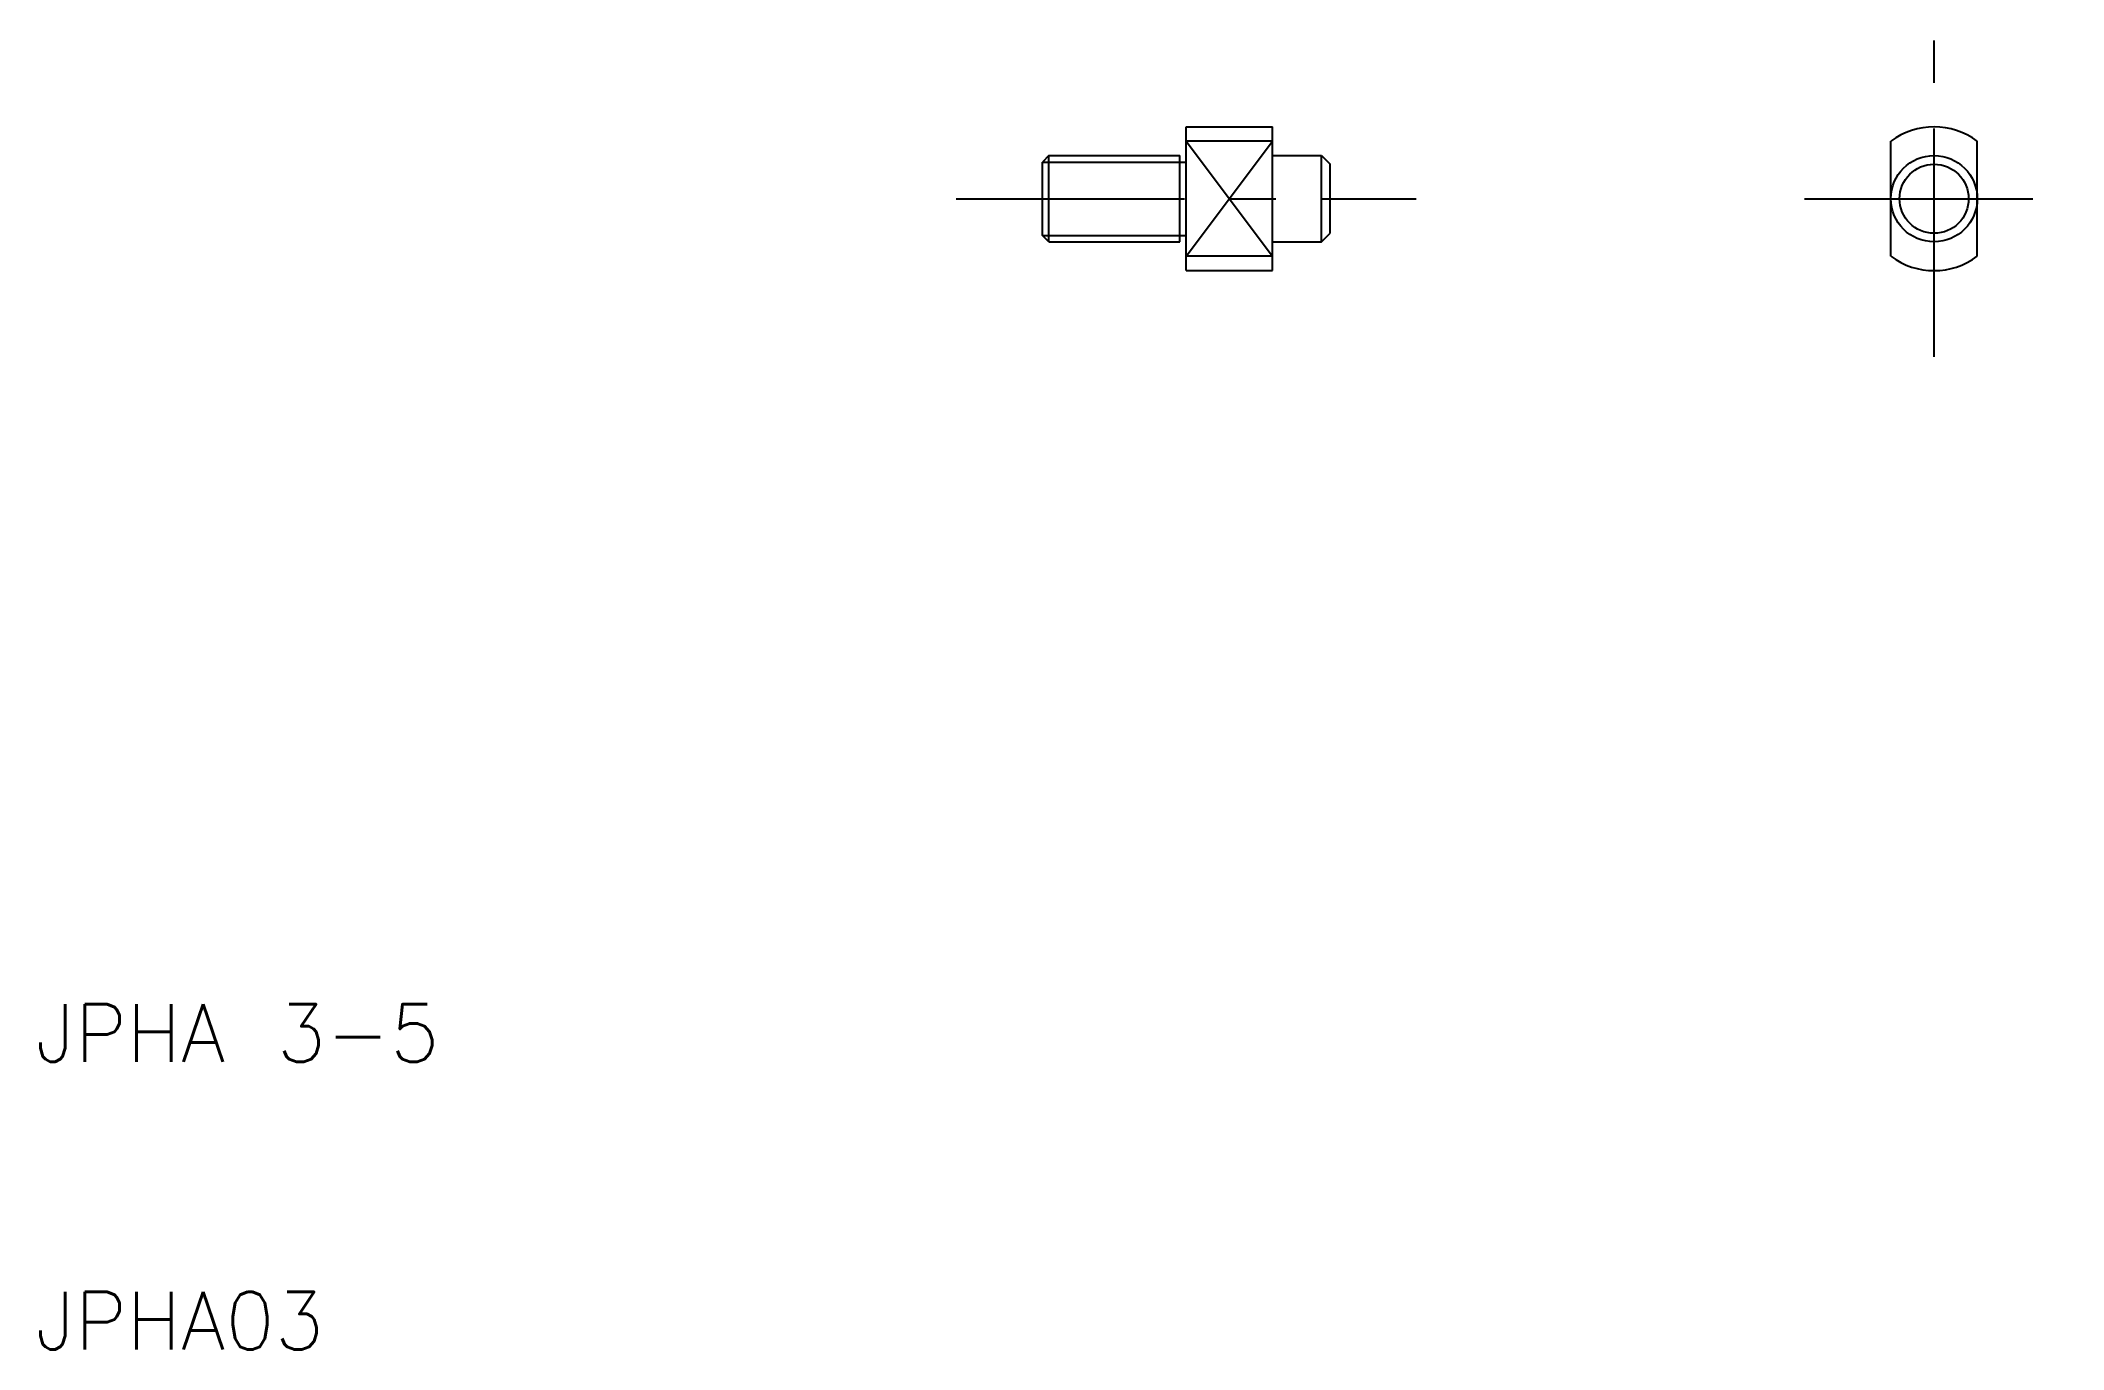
# Model space of a CAD drawing. Extents: x 10.2 to 80.5, y 10 to 55.5.
import ezdxf

# ---------------------------------------------------------------- set-up
doc = ezdxf.new("R2010")
doc.units = 0
doc.header["$LTSCALE"] = 0.25
doc.linetypes.add('CENTER', pattern=[50.8, 31.75, -6.35, 6.35, -6.35])
doc.layers.get('0').update_dxf_attribs({"linetype": 'CONTINUOUS'})
doc.layers.add('CENTER', color=1, linetype='CENTER')
doc.styles.get("Standard").update_dxf_attribs({"font": 'txt.shx', "bigfont": 'extfont.shx'})

msp = doc.modelspace()

# ---------------------------------------------------------------- linework, layer by layer
for p, q in [((50, 52.5), (53, 52.5)), ((50, 51.275), (50, 52.5)), ((53, 51.5), (53, 52.5)), ((45.225, 51.5), (45, 51.275)), ((45.225, 51.5), (49.775, 51.5)), ((45.225, 48.5), (45.225, 51.5)), ((49.775, 51.275), (49.775, 51.5)), ((53, 52), (50, 52)), ((53, 51.5), (54.7, 51.5)), ((53, 48.5), (53, 51.5)), ((54.7, 48.5), (54.7, 51.5)), ((54.7, 51.5), (55, 51.2)), ((74.5, 48), (74.5, 52)), ((77.5, 48), (77.5, 52)), ((45, 48.725), (45, 51.275)), ((49.775, 48.725), (49.775, 51.275)), ((49.775, 51.275), (50, 51.275)), ((50, 48.725), (50, 51.275)), ((55, 48.8), (55, 51.2)), ((45.225, 48.5), (45, 48.725)), ((49.775, 48.5), (49.775, 48.725)), ((49.775, 48.725), (50, 48.725)), ((50, 47.5), (50, 48.725)), ((54.7, 48.5), (55, 48.8)), ((45.225, 48.5), (49.775, 48.5)), ((53, 48), (50, 48)), ((53, 48.5), (54.7, 48.5)), ((53, 47.5), (53, 48.5)), ((50, 47.5), (53, 47.5))]:
    msp.add_line(p, q)
at = {"color": 3}
for p, q in [((50, 48), (53, 52)), ((50, 52), (53, 48)), ((45, 51.275), (49.775, 51.275)), ((45, 48.725), (49.775, 48.725))]:
    msp.add_line(p, q, dxfattribs=at)
for radius in [1.5, 1.2]:
    msp.add_circle((76, 50), radius)
for start, end in [(53.1301, 126.8699), (233.1301, 306.8699)]:
    msp.add_arc((76, 50), 2.5, start, end)
at = {"layer": 'CENTER', "color": 1, "linetype": 'CENTER'}
for p, q in [((76, 44.5), (76, 55.5)), ((42, 50), (58, 50)), ((71.5, 50), (80.5, 50))]:
    msp.add_line(p, q, dxfattribs=at)

# ---------------------------------------------------------------- texts
for s, p in [('JPHA 3-5', (10, 20)), ('JPHA03', (10, 10))]:
    msp.add_text(s, height=2).set_placement(p)

doc.saveas('drawing.dxf')
